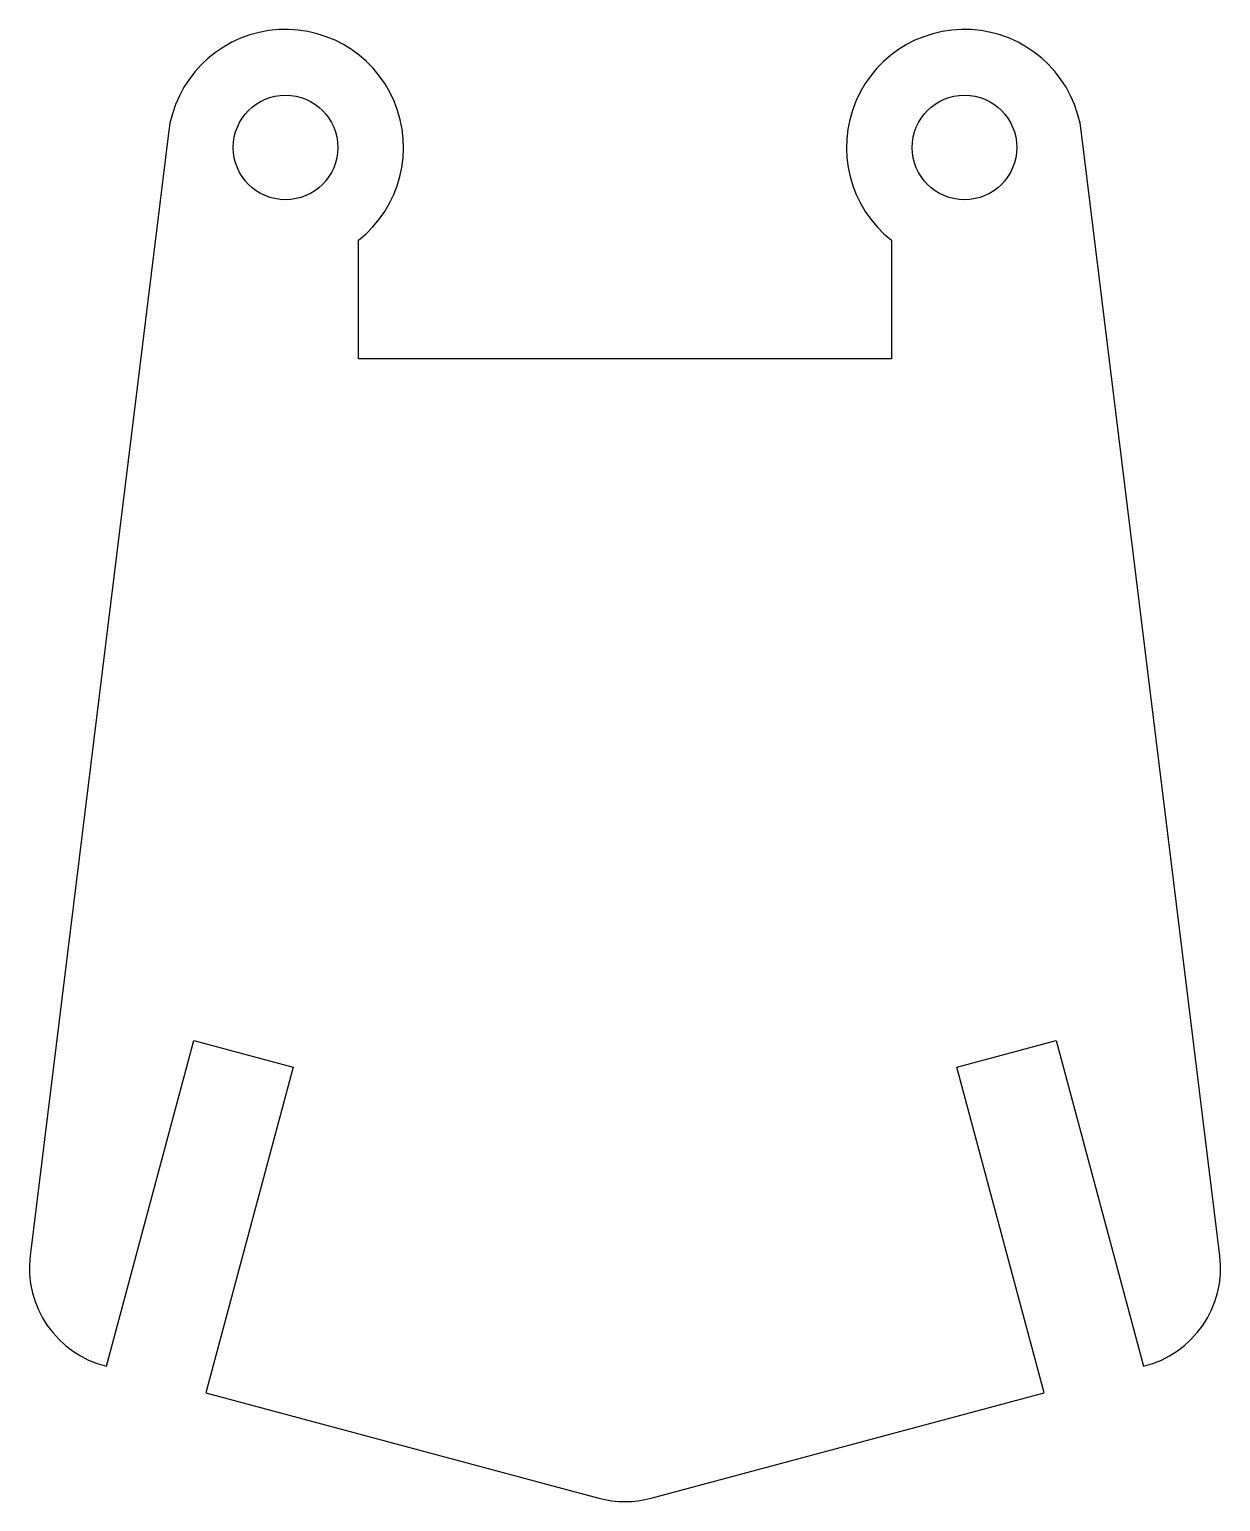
# Model space of a CAD drawing. Header units: millimetres. Extents: x -17.7 to 17.7, y -40.2 to 3.5.
import ezdxf

# ---------------------------------------------------------------- set-up
doc = ezdxf.new("R2010")
doc.units = ezdxf.units.MM
doc.layers.get('0').update_dxf_attribs({"linetype": 'CONTINUOUS'})

msp = doc.modelspace()

# ---------------------------------------------------------------- linework, layer by layer
msp.add_lwpolyline([(-9.836, -27.285), (-12.424, -36.944), (-0.776, -40.065, 0.131652), (0.776, -40.065), (12.424, -36.944), (9.836, -27.285), (12.787, -26.494), (15.375, -36.153, 0.379648), (17.634, -32.874), (13.539, 0.427, 1.493464), (7.9, -2.75), (7.9, -6.275), (-7.9, -6.275), (-7.9, -2.75, 1.493464), (-13.539, 0.427), (-17.634, -32.874, 0.379648), (-15.375, -36.153), (-12.787, -26.494)], format="xyb", close=True)
for centre in [(-10.065, 0), (10.065, 0)]:
    msp.add_circle(centre, 1.55)

doc.saveas('drawing.dxf')
